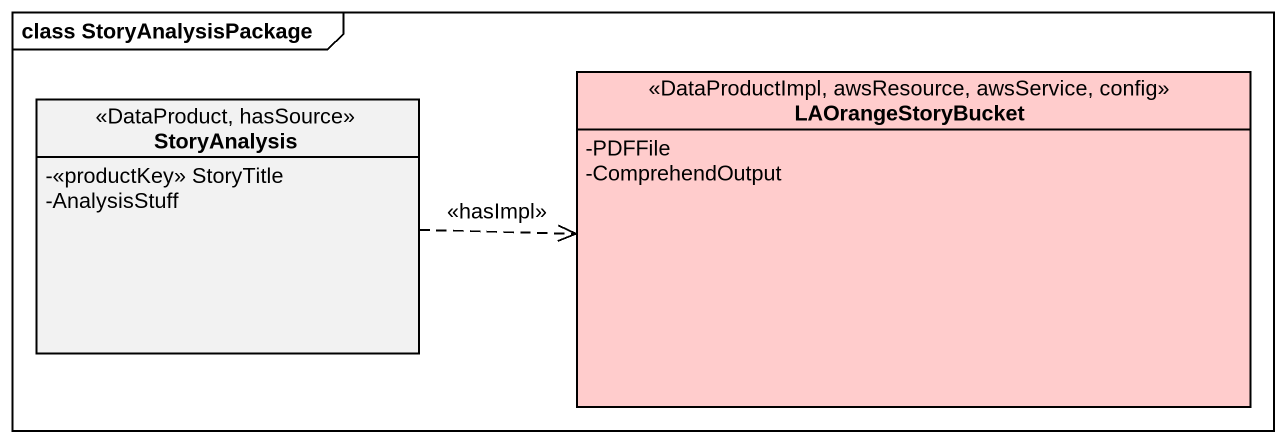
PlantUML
@startuml
mainframe class StoryAnalysisPackage
hide circle
hide empty members
skinparam classAttributeIconSize 0
class StoryAnalysis <<DataProduct, hasSource>> {
  -<<productKey>> StoryTitle
  -AnalysisStuff
}
class LAOrangeStoryBucket <<DataProductImpl, awsResource, awsService, config>> #FFCCCC {
  -PDFFile
  -ComprehendOutput
}
StoryAnalysis .right.> LAOrangeStoryBucket : <<hasImpl>>
@enduml
